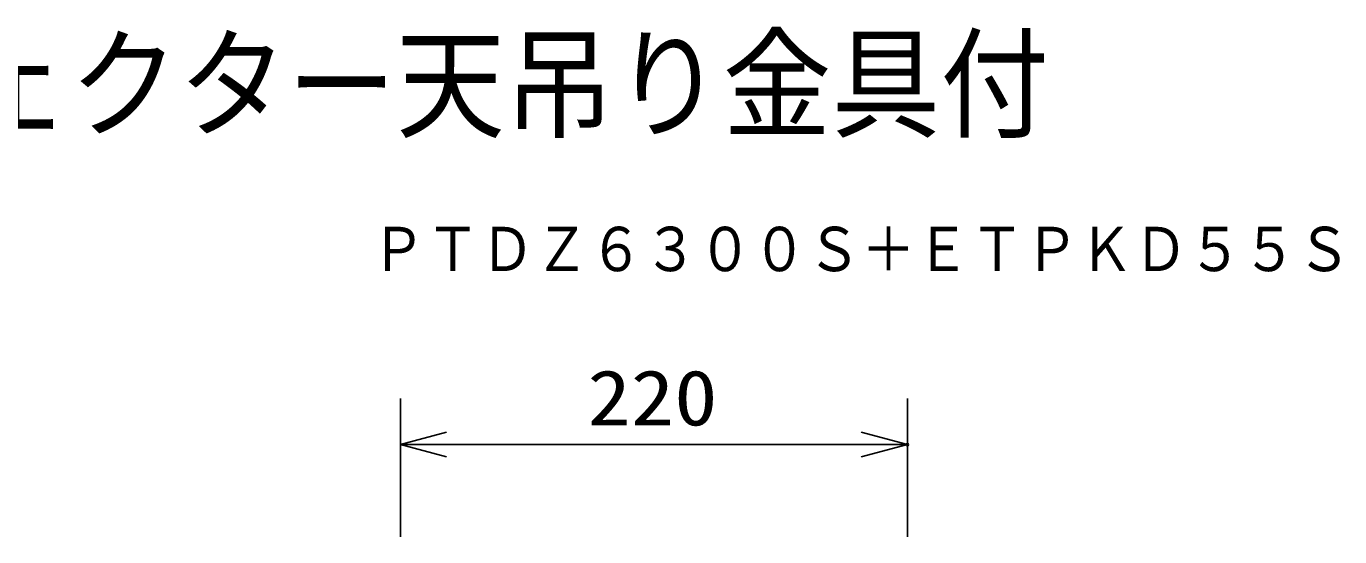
# Model space of a CAD drawing. Units: millimetres, scale not verified. Extents: x -63 to 64, y -57 to 57.
# Drawn here: x 5.1 to 62.1, y 35.2 to 57.3 of the extents above; entities that cross this region are included whole.
import ezdxf
from ezdxf.enums import TextEntityAlignment as Align

# ---------------------------------------------------------------- set-up
doc = ezdxf.new("R2010")
doc.units = ezdxf.units.MM
doc.header["$LTSCALE"] = 0.190236
doc.header["$PDMODE"] = 32
doc.header["$PDSIZE"] = 0.0951
for name, color, linetype in [('0-0_MOJI1', 2, 'Continuous'), ('0-1_TOUROKU', 1, 'Continuous'), ('0-5_KIJUN', 7, 'Continuous'), ('0-6_SUNPO', 3, 'Continuous'), ('0-7_Defpoints', 7, 'Continuous')]:
    doc.layers.add(name, color=color, linetype=linetype)
doc.styles.add('ＭＳ ゴシック', font='')
doc.styles.get('ＭＳ ゴシック').set_extended_font_data('MS Gothic')

# ---------------------------------------------------------------- blocks, each defined once
blk = doc.blocks.new('_OPEN30')
at = {"layer": '0-5_KIJUN'}
blk.add_line((0, 0), (-1, 0), dxfattribs=at)
blk.add_lwpolyline([(-1, 0.26795), (0, 0), (-1, -0.26795)], dxfattribs=at)

msp = doc.modelspace()

# ---------------------------------------------------------------- linework, layer by layer
at = {"layer": '0-6_SUNPO'}
for p, q in [((21.375, 35.1771), (21.375, 41.1771)), ((43.375, 35.1771), (43.375, 41.1771)), ((23.375, 39.1771), (41.375, 39.1771))]:
    msp.add_line(p, q, dxfattribs=at)
at = {"layer": '0-7_Defpoints'}
msp.add_point((43.375, 39.1771), dxfattribs=at)

# ---------------------------------------------------------------- block references
at = {"layer": '0-6_SUNPO', "xscale": 2, "yscale": 2, "rotation": 180}
msp.add_blockref('_OPEN30', (21.375, 39.1771), dxfattribs=at)
at = {"layer": '0-6_SUNPO', "xscale": 2, "yscale": 2}
msp.add_blockref('_OPEN30', (43.375, 39.1771), dxfattribs=at)

# ---------------------------------------------------------------- texts
at = {"layer": '0-0_MOJI1', "style": 'ＭＳ ゴシック', "width": 0.9}
msp.add_text('ＤＬＰ方式プロジェクター天吊り金具付', height=3.848, dxfattribs=at).set_placement((-35.5001, 51.7599), align=Align.BOTTOM_LEFT)
at = {"layer": '0-1_TOUROKU', "style": 'ＭＳ ゴシック', "width": 0.9}
msp.add_text('ＰＴＤＺ６３００Ｓ＋ＥＴＰＫＤ５５Ｓ', height=1.925, dxfattribs=at).set_placement((20.1, 46.13), align=Align.BOTTOM_LEFT)
at = {"layer": '0-6_SUNPO', "style": 'ＭＳ ゴシック', "width": 1.15}
msp.add_text('220', height=2.406, dxfattribs=at).set_placement((29.4879, 39.2867), align=Align.BOTTOM_LEFT)

doc.saveas('drawing.dxf')
